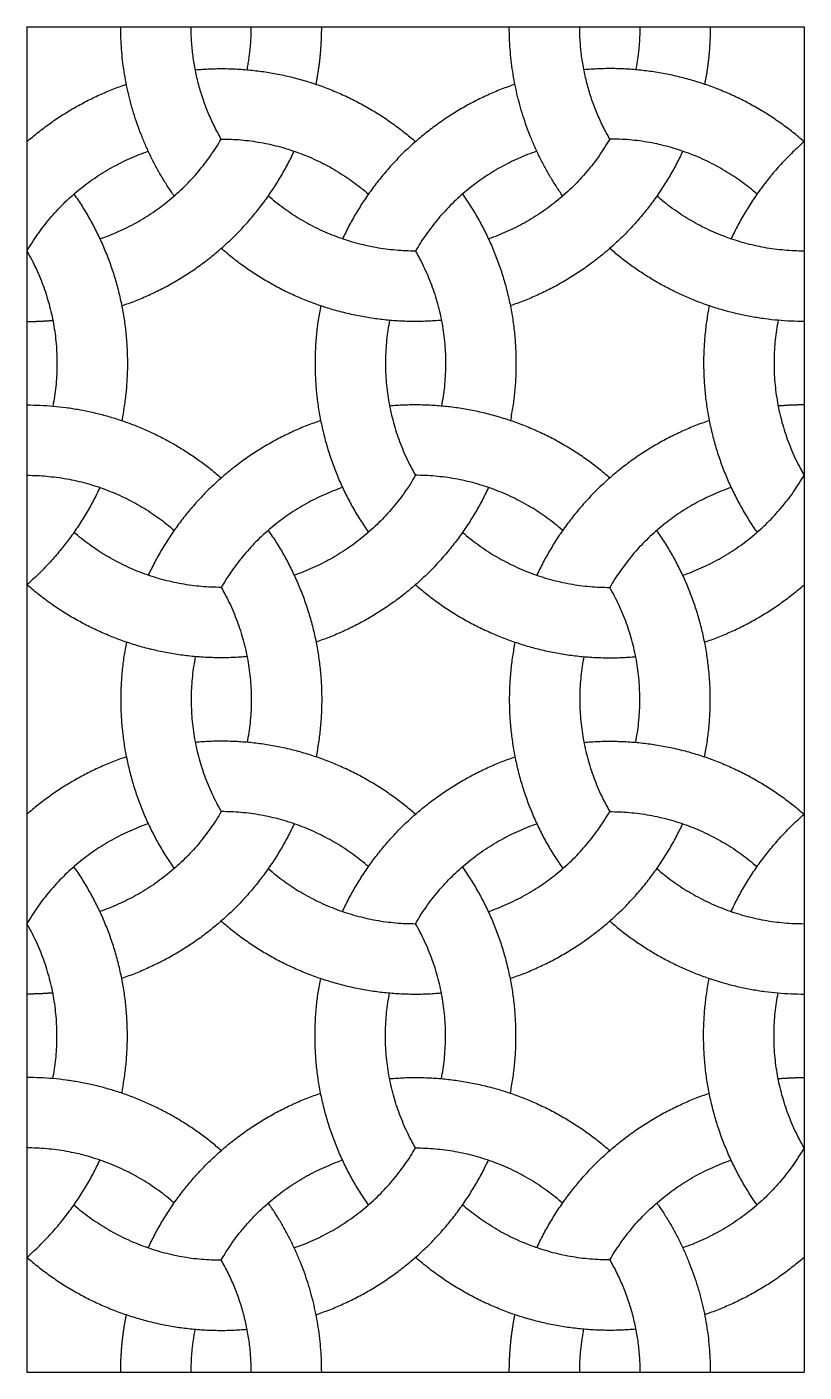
# Model space of a CAD drawing. Header units: millimetres. Extents: x -114 to 113, y -120 to 101.
# Drawn here: x -61.4 to -22.1, y -37.4 to 30.6 of the extents above; entities that cross this region are included whole.
import ezdxf

# ---------------------------------------------------------------- set-up
doc = ezdxf.new("R2010")
doc.units = ezdxf.units.MM
doc.header["$MEASUREMENT"] = 0
doc.layers.add('Layer 03', color=5, linetype='Continuous')

msp = doc.modelspace()

# ---------------------------------------------------------------- linework, layer by layer
at = {"layer": 'Layer 03'}
for p, q in [((-61.399, 30.644), (-22.086, 30.644)), ((-22.086, 30.644), (-22.086, -37.448)), ((-61.399, -37.448), (-22.086, -37.448))]:
    msp.add_line(p, q, dxfattribs=at)
msp.add_lwpolyline([(-61.399, 30.644), (-61.399, -37.448)], dxfattribs=at)
for points, weights in [([(-53.951, 22.082), (-56.654, 25.936), (-56.654, 30.644)], [1, 0.953600082914, 1]), ([(-51.571, 24.97), (-53.092, 27.603), (-53.092, 30.644)], [1, 0.965925826289, 1]), ([(-50.26, 28.475), (-50.051, 29.549), (-50.051, 30.644)], [1, 0.995378931314, 1]), ([(-46.774, 27.74), (-46.488, 29.178), (-46.488, 30.644)], [1, 0.995199933094, 1]), ([(-34.294, 22.082), (-36.998, 25.936), (-36.998, 30.644)], [1, 0.953600082917, 1]), ([(-31.915, 24.97), (-33.435, 27.603), (-33.435, 30.644)], [1, 0.96592582629, 1]), ([(-30.394, 30.644), (-30.394, 29.549), (-30.604, 28.475)], [1, 0.995378931314, 1]), ([(-26.832, 30.644), (-26.832, 29.178), (-27.117, 27.74)], [1, 0.995199933095, 1]), ([(-52.882, 28.475), (-46.535, 29.035), (-41.743, 24.835)], [1, 0.919558631169, 1]), ([(-22.086, 24.835), (-26.878, 29.035), (-33.226, 28.475)], [1, 0.919558631173, 1]), ([(-61.399, 24.835), (-59.172, 26.787), (-56.369, 27.74)], [1, 0.98084581366, 1]), ([(-36.712, 27.74), (-42.745, 25.69), (-45.434, 19.913)], [1, 0.919558631172, 1]), ([(-57.708, 19.913), (-53.694, 21.293), (-51.571, 24.97)], [1, 0.936609141516, 1]), ([(-51.571, 24.97), (-47.326, 24.97), (-44.123, 22.184)], [1, 0.936609141509, 1]), ([(-31.915, 24.97), (-34.037, 21.293), (-38.052, 19.913)], [1, 0.936609141507, 1]), ([(-24.466, 22.184), (-27.669, 24.97), (-31.915, 24.97)], [1, 0.93660914151, 1]), ([(-22.086, 24.835), (-24.451, 22.763), (-25.777, 19.913)], [1, 0.978486846255, 1]), ([(-61.399, 19.296), (-59.277, 22.972), (-55.262, 24.353)], [1, 0.936609141515, 1]), ([(-56.602, 16.526), (-50.569, 18.576), (-47.88, 24.353)], [1, 0.919558631173, 1]), ([(-35.606, 24.353), (-39.62, 22.972), (-41.743, 19.296)], [1, 0.936609141507, 1]), ([(-28.224, 24.353), (-30.912, 18.576), (-36.945, 16.526)], [1, 0.919558631169, 1]), ([(-59.02, 22.184), (-55.361, 16.967), (-56.602, 10.717)], [1, 0.919558631173, 1]), ([(-41.743, 19.296), (-45.988, 19.296), (-49.191, 22.082)], [1, 0.936609141507, 1]), ([(-39.363, 22.184), (-35.704, 16.967), (-36.945, 10.717)], [1, 0.919558631177, 1]), ([(-22.086, 19.296), (-26.332, 19.296), (-29.535, 22.082)], [1, 0.936609141511, 1]), ([(-61.399, 19.296), (-59.277, 15.619), (-60.088, 11.452)], [1, 0.936609141516, 1]), ([(-40.432, 15.791), (-46.779, 15.23), (-51.571, 19.43)], [1, 0.919558631173, 1]), ([(-41.743, 19.296), (-39.62, 15.619), (-40.432, 11.452)], [1, 0.936609141516, 1]), ([(-22.086, 15.733), (-27.696, 15.733), (-31.915, 19.43)], [1, 0.935960606808, 1]), ([(-46.54, 16.526), (-47.782, 10.276), (-44.123, 5.059)], [1, 0.919558631181, 1]), ([(-26.884, 16.526), (-28.125, 10.276), (-24.466, 5.059)], [1, 0.919558631173, 1]), ([(-61.399, 15.733), (-60.742, 15.733), (-60.088, 15.791)], [1, 0.999031204198, 1]), ([(-43.054, 15.791), (-43.866, 11.624), (-41.743, 7.947)], [1, 0.936609141516, 1]), ([(-23.398, 15.791), (-24.209, 11.624), (-22.086, 7.947)], [1, 0.936609141516, 1]), ([(-61.399, 11.51), (-55.79, 11.51), (-51.571, 7.812)], [1, 0.935960606811, 1]), ([(-31.915, 7.812), (-36.707, 12.012), (-43.054, 11.452)], [1, 0.919558631177, 1]), ([(-22.086, 11.51), (-22.743, 11.51), (-23.398, 11.452)], [1, 0.999031204199, 1]), ([(-46.54, 10.717), (-52.574, 8.667), (-55.262, 2.89)], [1, 0.919558631165, 1]), ([(-26.884, 10.717), (-32.917, 8.667), (-35.606, 2.89)], [1, 0.919558631173, 1]), ([(-61.399, 7.947), (-57.154, 7.947), (-53.951, 5.161)], [1, 0.936609141515, 1]), ([(-41.743, 7.947), (-43.866, 4.27), (-47.88, 2.89)], [1, 0.936609141505, 1]), ([(-34.294, 5.161), (-37.497, 7.947), (-41.743, 7.947)], [1, 0.936609141507, 1]), ([(-28.224, 2.89), (-24.209, 4.27), (-22.086, 7.947)], [1, 0.936609141503, 1]), ([(-57.708, 7.33), (-59.035, 4.48), (-61.399, 2.407)], [1, 0.978486846255, 1]), ([(-45.434, 7.33), (-49.448, 5.949), (-51.571, 2.273)], [1, 0.936609141506, 1]), ([(-38.052, 7.33), (-40.74, 1.553), (-46.774, -0.497)], [1, 0.919558631173, 1]), ([(-25.777, 7.33), (-29.792, 5.949), (-31.915, 2.273)], [1, 0.936609141502, 1]), ([(-51.571, 2.273), (-55.816, 2.273), (-59.02, 5.059)], [1, 0.936609141516, 1]), ([(-49.191, 5.161), (-45.532, -0.056), (-46.774, -6.306)], [1, 0.919558631178, 1]), ([(-39.363, 5.059), (-36.16, 2.273), (-31.915, 2.273)], [1, 0.936609141507, 1]), ([(-27.117, -6.306), (-25.876, -0.056), (-29.535, 5.161)], [1, 0.919558631184, 1]), ([(-50.26, -1.232), (-56.607, -1.793), (-61.399, 2.407)], [1, 0.919558631173, 1]), ([(-51.571, 2.273), (-49.448, -1.404), (-50.26, -5.571)], [1, 0.936609141519, 1]), ([(-41.743, 2.407), (-36.951, -1.793), (-30.604, -1.232)], [1, 0.919558631178, 1]), ([(-30.604, -5.571), (-29.792, -1.404), (-31.915, 2.273)], [1, 0.936609141518, 1]), ([(-27.117, -0.497), (-24.313, 0.456), (-22.086, 2.407)], [1, 0.980845813655, 1]), ([(-56.369, -0.497), (-57.61, -6.747), (-53.951, -11.964)], [1, 0.919558631173, 1]), ([(-36.712, -0.497), (-37.953, -6.747), (-34.294, -11.964)], [1, 0.919558631181, 1]), ([(-52.882, -1.232), (-53.694, -5.399), (-51.571, -9.076)], [1, 0.936609141516, 1]), ([(-33.226, -1.232), (-34.037, -5.399), (-31.915, -9.076)], [1, 0.936609141518, 1]), ([(-41.743, -9.211), (-46.535, -5.011), (-52.882, -5.571)], [1, 0.919558631167, 1]), ([(-33.226, -5.571), (-26.878, -5.011), (-22.086, -9.211)], [1, 0.919558631174, 1]), ([(-56.369, -6.306), (-59.172, -7.259), (-61.399, -9.211)], [1, 0.980845813661, 1]), ([(-45.434, -14.133), (-42.745, -8.356), (-36.712, -6.306)], [1, 0.919558631163, 1]), ([(-51.571, -9.076), (-53.694, -12.753), (-57.708, -14.133)], [1, 0.936609141518, 1]), ([(-44.123, -11.862), (-47.326, -9.076), (-51.571, -9.076)], [1, 0.936609141507, 1]), ([(-38.052, -14.133), (-34.037, -12.753), (-31.915, -9.076)], [1, 0.936609141509, 1]), ([(-31.915, -9.076), (-27.669, -9.076), (-24.466, -11.862)], [1, 0.936609141507, 1]), ([(-25.777, -14.133), (-24.451, -11.283), (-22.086, -9.211)], [1, 0.978486846256, 1]), ([(-55.262, -9.693), (-59.277, -11.074), (-61.399, -14.75)], [1, 0.936609141513, 1]), ([(-47.88, -9.693), (-50.569, -15.47), (-56.602, -17.52)], [1, 0.919558631175, 1]), ([(-41.743, -14.75), (-39.62, -11.074), (-35.606, -9.693)], [1, 0.936609141505, 1]), ([(-36.945, -17.52), (-30.912, -15.47), (-28.224, -9.693)], [1, 0.919558631175, 1]), ([(-56.602, -23.329), (-55.361, -17.079), (-59.02, -11.862)], [1, 0.919558631169, 1]), ([(-49.191, -11.964), (-45.988, -14.75), (-41.743, -14.75)], [1, 0.936609141505, 1]), ([(-36.945, -23.329), (-35.704, -17.079), (-39.363, -11.862)], [1, 0.919558631177, 1]), ([(-29.535, -11.964), (-26.332, -14.75), (-22.086, -14.75)], [1, 0.936609141509, 1]), ([(-60.088, -22.594), (-59.277, -18.427), (-61.399, -14.75)], [1, 0.936609141506, 1]), ([(-51.571, -14.616), (-46.779, -18.815), (-40.432, -18.255)], [1, 0.919558631165, 1]), ([(-40.432, -22.594), (-39.62, -18.427), (-41.743, -14.75)], [1, 0.936609141519, 1]), ([(-31.915, -14.616), (-27.696, -18.313), (-22.086, -18.313)], [1, 0.93596060681, 1]), ([(-44.123, -28.987), (-47.782, -23.77), (-46.54, -17.52)], [1, 0.919558631177, 1]), ([(-24.466, -28.987), (-28.125, -23.77), (-26.884, -17.52)], [1, 0.919558631171, 1]), ([(-60.088, -18.255), (-60.742, -18.313), (-61.399, -18.313)], [1, 0.999031204198, 1]), ([(-41.743, -26.099), (-43.866, -22.422), (-43.054, -18.255)], [1, 0.936609141518, 1]), ([(-22.086, -26.099), (-24.209, -22.422), (-23.398, -18.255)], [1, 0.936609141509, 1]), ([(-51.571, -26.234), (-55.79, -22.536), (-61.399, -22.536)], [1, 0.935960606812, 1]), ([(-43.054, -22.594), (-36.707, -22.034), (-31.915, -26.234)], [1, 0.919558631165, 1]), ([(-23.398, -22.594), (-22.743, -22.536), (-22.086, -22.536)], [1, 0.999031204198, 1]), ([(-55.262, -31.156), (-52.574, -25.379), (-46.54, -23.329)], [1, 0.919558631172, 1]), ([(-35.606, -31.156), (-32.917, -25.379), (-26.884, -23.329)], [1, 0.919558631179, 1]), ([(-53.951, -28.885), (-57.154, -26.099), (-61.399, -26.099)], [1, 0.936609141516, 1]), ([(-47.88, -31.156), (-43.866, -29.776), (-41.743, -26.099)], [1, 0.936609141508, 1]), ([(-41.743, -26.099), (-37.497, -26.099), (-34.294, -28.885)], [1, 0.936609141506, 1]), ([(-22.086, -26.099), (-24.209, -29.776), (-28.224, -31.156)], [1, 0.936609141524, 1]), ([(-61.399, -31.639), (-59.035, -29.566), (-57.708, -26.716)], [1, 0.978486846251, 1]), ([(-51.571, -31.773), (-49.448, -28.097), (-45.434, -26.716)], [1, 0.936609141513, 1]), ([(-46.774, -34.543), (-40.74, -32.493), (-38.052, -26.716)], [1, 0.919558631169, 1]), ([(-31.915, -31.773), (-29.792, -28.097), (-25.777, -26.716)], [1, 0.936609141523, 1]), ([(-59.02, -28.987), (-55.816, -31.773), (-51.571, -31.773)], [1, 0.936609141522, 1]), ([(-46.488, -37.448), (-46.488, -32.74), (-49.191, -28.885)], [1, 0.953600082916, 1]), ([(-31.915, -31.773), (-36.16, -31.773), (-39.363, -28.987)], [1, 0.936609141511, 1]), ([(-29.535, -28.885), (-26.832, -32.74), (-26.832, -37.448)], [1, 0.953600082916, 1]), ([(-61.399, -31.639), (-56.607, -35.838), (-50.26, -35.278)], [1, 0.919558631167, 1]), ([(-50.051, -37.448), (-50.051, -34.407), (-51.571, -31.773)], [1, 0.965925826292, 1]), ([(-30.604, -35.278), (-36.951, -35.838), (-41.743, -31.639)], [1, 0.919558631171, 1]), ([(-31.915, -31.773), (-30.394, -34.407), (-30.394, -37.448)], [1, 0.96592582629, 1]), ([(-22.086, -31.639), (-24.313, -33.59), (-27.117, -34.543)], [1, 0.980845813663, 1]), ([(-56.654, -37.448), (-56.654, -35.981), (-56.369, -34.543)], [1, 0.995199933095, 1]), ([(-36.998, -37.448), (-36.998, -35.981), (-36.712, -34.543)], [1, 0.995199933095, 1]), ([(-53.092, -37.448), (-53.092, -36.353), (-52.882, -35.278)], [1, 0.995378931315, 1]), ([(-33.435, -37.448), (-33.435, -36.353), (-33.226, -35.278)], [1, 0.995378931314, 1])]:
    msp.add_rational_spline(points, weights, degree=2, dxfattribs=at)

doc.saveas('drawing.dxf')
